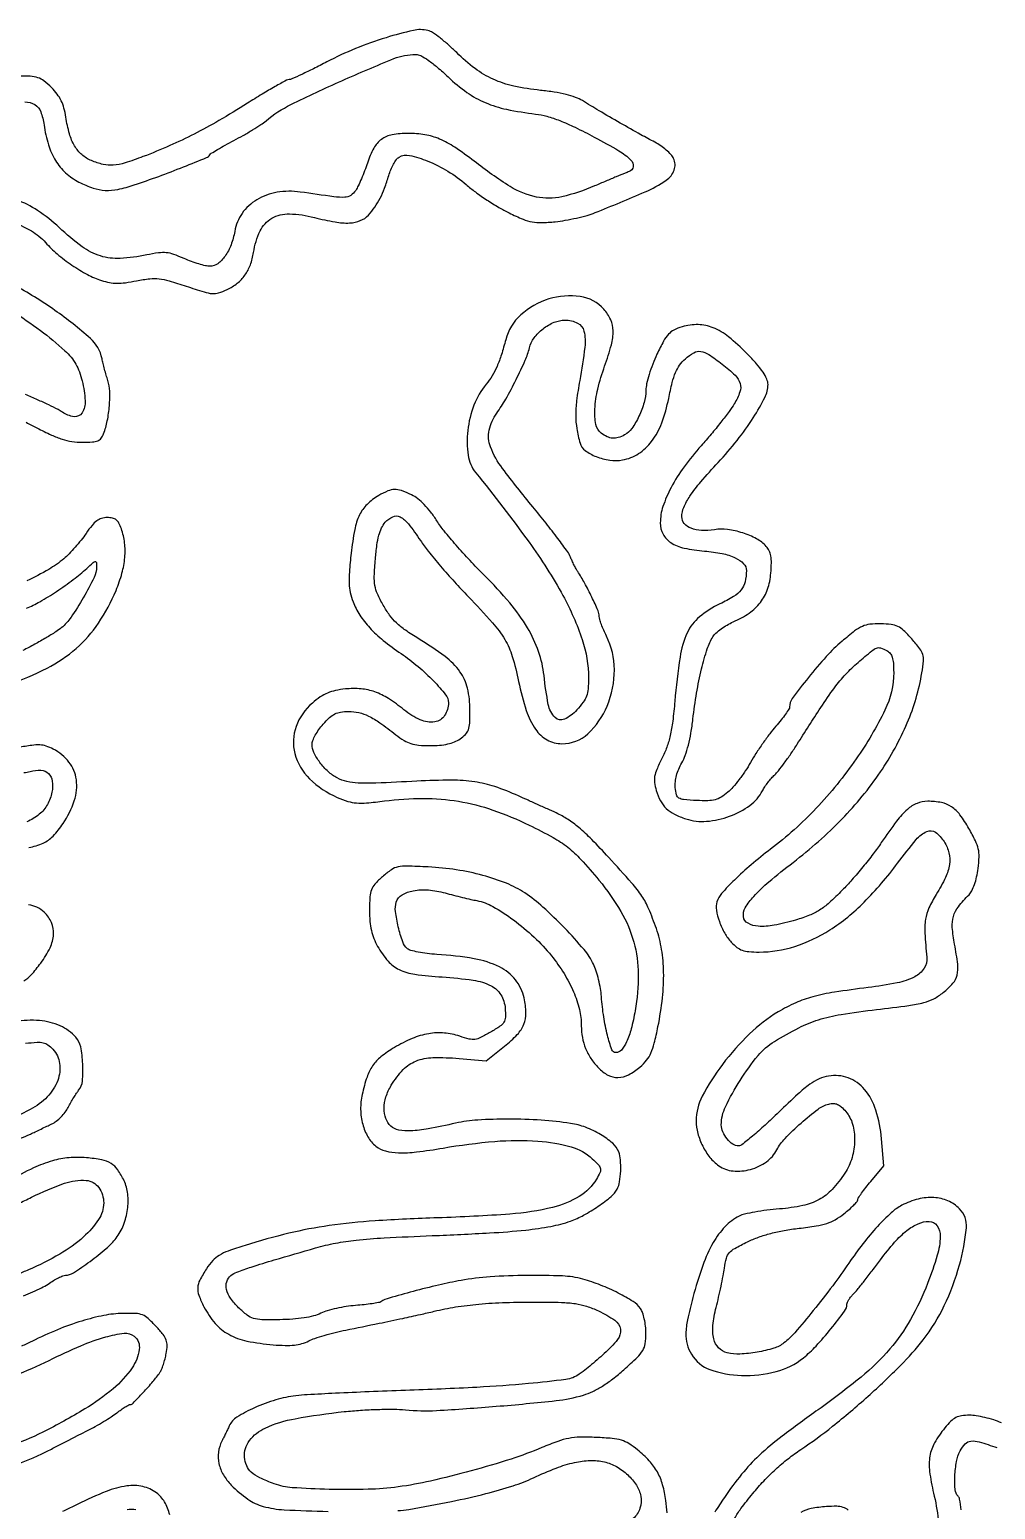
# Model space of a CAD drawing. Extents: x 0 to 2791, y 427 to 2463.
# Drawn here: x 1846.3 to 2115.3, y 1779.8 to 2191.9 of the extents above; entities that cross this region are included whole.
import ezdxf

# ---------------------------------------------------------------- set-up
doc = ezdxf.new("R2010")
doc.units = 0

msp = doc.modelspace()

# ---------------------------------------------------------------- linework, layer by layer
for points in [[(1840.936886, 2138.637583, -0.040077), (1846.840794, 2135.825531, -0.08159), (1850.800527, 2132.574406, 0.038357), (1854.016926, 2129.4331, 0.025304), (1858.145352, 2126.318595, 0.025488), (1862.489005, 2123.686738, 0.044692), (1866.349765, 2122.034081, 0.033669), (1868.551295, 2121.477031, 0.043019), (1870.633524, 2121.279609, 0.035673), (1873.003556, 2121.428571, 0.015044), (1876.152911, 2121.950301, -0.019441), (1879.822842, 2122.525167, -0.056109), (1882.393177, 2122.536481, -0.045462), (1885.18558, 2121.974618, -0.00954), (1889.939163, 2120.459773, 0.006216), (1894.915117, 2118.837546, 0.054389), (1897.189099, 2118.390668, 0.095362), (1898.985804, 2118.579611, 0.037052), (1901.327457, 2119.485147, 0.057814), (1904.160475, 2121.25565, 0.069233), (1906.322417, 2123.537206, 0.067076), (1907.827646, 2126.384615, 0.049924), (1908.717048, 2129.830774, -0.072023), (1910.547968, 2135.821605, -0.153153), (1913.797775, 2139.349808, -0.139321), (1918.717776, 2140.583285, -0.055641), (1925.660048, 2139.588091, 0.019217), (1931.411508, 2138.331396, 0.055223), (1935.482843, 2138.060846, 0.083657), (1938.454684, 2138.697084, 0.114041), (1940.700723, 2140.25, 0.032463), (1942.494338, 2142.496081, 0.033569), (1943.960163, 2144.931273, 0.030021), (1945.211798, 2147.774392, 0.018216), (1946.362037, 2151.265808, -0.028523), (1946.934133, 2152.889027, -0.028859), (1947.685347, 2154.430033, -0.030137), (1948.494309, 2155.687849, -0.094341), (1949.226255, 2156.370921, -0.198056), (1952.164897, 2156.880493, -0.041953), (1957.230605, 2155.295646, -0.040526), (1962.852951, 2152.453292, -0.040757), (1967.931782, 2148.745966, 0.019988), (1970.527549, 2146.680798, 0.012185), (1973.744365, 2144.443466, 0.012205), (1977.046273, 2142.378255, 0.021092), (1979.900098, 2140.847461, 0.013804), (1983.764386, 2139.109905, 0.051942), (1986.305808, 2138.348298, 0.05532), (1988.868762, 2138.150969, 0.017104), (1992.735764, 2138.413909, 0.017721), (1995.540611, 2138.802123, 0.012621), (1998.651032, 2139.426849, 0.012765), (2001.591239, 2140.174415, 0.026383), (2003.835666, 2140.936327, 0.005866), (2017.75687, 2146.687166, 0.050017), (2023.666517, 2149.941996, 0.154615), (2025.870842, 2152.778633, 0.204758), (2025.708788, 2156.009354, 0.071001), (2024.96339, 2157.108743, 0.029388), (2023.676276, 2158.367999, 0.028345), (2022.115754, 2159.576686, 0.032545), (2020.496599, 2160.541281, -0.009253), (2016.588389, 2162.629483, -0.00294), (2010.841797, 2165.882507, -0.003043), (2004.93809, 2169.318394, -0.006057), (2000.313505, 2172.123743, 0.055133), (1998.419371, 2173.032254, 0.024266), (1995.751077, 2173.824313, 0.020819), (1992.458995, 2174.486179, 0.013491), (1988.606905, 2174.98897, -0.028144), (1981.214549, 2176.174983, -0.052038), (1975.445253, 2178.082629, -0.055013), (1970.407554, 2181.056245, -0.035577), (1965.286236, 2185.496373, 0.015248), (1962.989387, 2187.657249, 0.017305), (1960.65744, 2189.581127, 0.01671), (1958.579311, 2191.070327, 0.085826), (1957.287987, 2191.642568, 0.117602), (1953.217413, 2191.690502, 0.019651), (1945.614845, 2189.654619, 0.021646), (1937.108835, 2186.605172, 0.023301), (1929.110042, 2182.896897, -0.004466), (1925.431659, 2181.020203, -0.006499), (1922.15231, 2179.436738, -0.003496), (1919.362251, 2178.157661, -0.104773), (1918.610042, 2177.994126, 0.125554), (1917.856654, 2177.797662, 0.003144), (1914.7417, 2176.050448, 0.006565), (1911.104052, 2173.916158, 0.004404), (1907, 2171.385598, -0.008408), (1899.045908, 2166.568584, -0.01381), (1892.140314, 2162.795203, -0.014777), (1885.386089, 2159.591287, -0.011752), (1877.921539, 2156.524083, -0.015291), (1872.916346, 2154.777248, -0.057238), (1869.651491, 2154.146448, -0.076121), (1866.83018, 2154.359699, -0.042122), (1863.534299, 2155.421222, -0.08156), (1860.884335, 2157.077229, -0.079993), (1858.882424, 2159.503539, -0.064068), (1857.436064, 2162.903223, -0.031385), (1856.446103, 2167.513175, 0.028838), (1855.91422, 2170.0529, 0.04695), (1855.143138, 2172.114366, 0.048872), (1854.026655, 2173.937718, 0.034562), (1852.449316, 2175.75, 0.029616), (1850.34696, 2177.617432, 0.089666), (1848.662838, 2178.511878, 0.066724), (1846.506587, 2178.895604, 0.011518), (1842.35, 2178.978038, 0.037694)], [(1845.052762, 2171.794871, -0.136457), (1847.79632, 2171.008198, -0.166596), (1849.433023, 2169.025749, -0.056003), (1850.367068, 2165.338601, 0.04029), (1851.576736, 2159.845414, 0.062955), (1853.561938, 2155.435971, 0.070447), (1856.3828, 2152.014234, 0.068022), (1860.074153, 2149.462424, 0.034466), (1864.064062, 2147.774961, 0.069882), (1867.403238, 2147.126967, 0.065885), (1870.917646, 2147.406742, 0.027719), (1875.5, 2148.657414, 0.007442), (1882.29812, 2151.037319, 0.006882), (1889.202852, 2153.678906, 0.002394), (1895.623504, 2156.272841, 0.158427), (1896.520215, 2157.032709, -0.115287), (1896.941809, 2157.456215, -0.005321), (1898.689037, 2158.521355, -0.008598), (1900.814073, 2159.737008, -0.006042), (1903.244669, 2161.034531, 0.009385), (1905.836193, 2162.440306, 0.008604), (1908.450128, 2163.982434, 0.008637), (1910.735029, 2165.438901, 0.027753), (1912.181299, 2166.516279, -0.059334), (1919.122392, 2171.036279, -0.010348), (1933.294805, 2177.67361, -0.008368), (1947.81703, 2183.823094, -0.096252), (1953.87407, 2185, -0.122304), (1955.28831, 2184.648813, -0.030075), (1957.349608, 2183.393714, -0.024909), (1959.88679, 2181.437294, -0.012395), (1962.908557, 2178.725073, 0.034465), (1968.158193, 2174.415678, 0.054463), (1973.237361, 2171.57707, 0.048846), (1979.200402, 2169.711581, 0.022151), (1987.282517, 2168.396615, -0.04002), (1990.411819, 2167.772072, -0.024246), (1993.992447, 2166.563712, -0.01909), (1998.275918, 2164.691129, -0.009238), (2003.613101, 2161.988208, -0.011789), (2010.437984, 2158.163193, -0.061776), (2013.836996, 2155.537141, -0.236226), (2014.447663, 2153.728674, -0.28142), (2013.323907, 2152.358605, 0.013102), (2012.209865, 2151.937492, 0.001523), (2009.744982, 2150.922412, 0.00183), (2006.821178, 2149.695341, 0.001494), (2003.701564, 2148.361629, -0.045173), (1994.576223, 2145.370846, -0.107586), (1987.478014, 2145.285087, -0.089798), (1980.20687, 2148.200938, -0.025282), (1970.157194, 2155.240593, 0.018162), (1964.729459, 2159.158978, 0.04752), (1960.50004, 2161.436663, 0.058372), (1956.45974, 2162.609043, 0.041475), (1951.754625, 2163, 0.044867), (1947.311128, 2162.60046, 0.113013), (1944.341696, 2161.329504, 0.112206), (1942.208415, 2158.886535, 0.04387), (1940.426687, 2154.749462, -0.011345), (1939.65044, 2152.566647, -0.010298), (1938.751914, 2150.348986, -0.010371), (1937.866031, 2148.398294, -0.032316), (1937.159875, 2147.140703, -0.101232), (1935.777133, 2145.737423, -0.141041), (1934.107798, 2145.201291, -0.041275), (1931.110395, 2145.357229, -0.002239), (1921.727893, 2146.669479, 0.076917), (1915.277816, 2146.604377, 0.094379), (1909.631877, 2144.531765, 0.103822), (1905.528894, 2140.732922, 0.113354), (1903.460722, 2135.718982, -0.048498), (1902.446376, 2131.942447, -0.064632), (1900.781241, 2128.808607, -0.079293), (1898.72741, 2126.71473, -0.160558), (1896.559024, 2126, -0.057332), (1895.355201, 2126.138489, -0.015624), (1893.502662, 2126.63194, -0.015589), (1891.421927, 2127.327809, -0.01564), (1889.390898, 2128.151286, 0.019313), (1886.466869, 2129.311898, 0.061003), (1884.412044, 2129.765734, 0.058307), (1882.258897, 2129.720588, 0.01656), (1878.953584, 2129.151286, -0.036981), (1871.5419, 2128.184157, -0.089778), (1866.087294, 2128.859862, -0.083403), (1860.975813, 2131.448263, -0.028847), (1854.588775, 2136.750335, 0.039972), (1848.559644, 2141.533046, 0.063637), (1842.679848, 2144.472735, 0.05843)], [(1845.393297, 2082.532218, -0.006586), (1848.37969, 2081, 0.012606), (1852.397481, 2078.999338, 0.032417), (1855.418644, 2077.820635, 0.041161), (1858.10527, 2077.206023, 0.03567), (1860.989465, 2077, 0.014436), (1863.828834, 2077.081995, 0.079453), (1865.31992, 2077.409661, 0.134827), (1866.243657, 2078.101629, 0.074265), (1866.939691, 2079.341374, 0.041425), (1867.98431, 2082.96707, 0.029326), (1868.571801, 2087.163918, 0.029754), (1868.655826, 2091.173338, 0.067488), (1868.133917, 2094.154575, -0.007191), (1867.685697, 2095.636574, -0.004956), (1867.218874, 2097.327262, -0.004998), (1866.802135, 2098.962801, -0.010168), (1866.513779, 2100.257381, 0.163181), (1863.261953, 2105.906119, 0.027821), (1853.394336, 2113.712822, 0.031137), (1841.835931, 2120.822194, 0.055413)], [(2042.709372, 1777.253192, -0.038622), (2044.474298, 1780.018529, -0.009959), (2047.74373, 1784.186377, -0.018066), (2050.813251, 1787.677485, -0.017925), (2054.134521, 1790.947327, -0.01827), (2057.612509, 1793.907932, -0.020851), (2061.151524, 1796.471964, 0.022547), (2069.996903, 1802.926335, 0.013777), (2079.857328, 1811.282578, 0.013771), (2088.94136, 1819.883825, 0.030893), (2095.225437, 1827, 0.054528), (2101.107141, 1836.536144, 0.043366), (2105.336915, 1847.875164, 0.043413), (2107.252565, 1858.191879, 0.224202), (2105.344822, 1863.512321, 0.094835), (2102.11923, 1865.701561, 0.086965), (2098.212523, 1866.631533, 0.077794), (2093.847657, 1866.215296, 0.05712), (2089.297921, 1864.479538, 0.065823), (2086.309412, 1862.390657, 0.021661), (2082.506917, 1858.592666, 0.020271), (2078.440634, 1853.785929, 0.017097), (2074.528261, 1848.390754, -0.013182), (2070.020013, 1842.070336, -0.009123), (2064.606117, 1835.154683, -0.007774), (2059.433268, 1828.988104, -0.047723), (2056.434632, 1826.127241, -0.094265), (2053.625679, 1824.670074, -0.029497), (2048.989183, 1823.576695, -0.030069), (2044.169291, 1823.032195, -0.074708), (2040.644718, 1823.374322, -0.141917), (2038.256091, 1824.76699, -0.131425), (2036.894729, 1827.261102, -0.08707), (2036.653388, 1830.992884, -0.034919), (2037.56709, 1836.044706, 0.006096), (2038.242265, 1838.84552, 0.004655), (2038.915045, 1841.925632, 0.004708), (2039.491297, 1844.823035, 0.011048), (2039.853374, 1847, -0.029714), (2040.415104, 1849.741131, -0.115484), (2041.227308, 1851.258418, -0.087012), (2042.747019, 1852.476763, -0.012728), (2046.272311, 1854.297458, -0.026466), (2049.356025, 1855.595273, -0.022197), (2052.744784, 1856.647449, -0.02042), (2056.493636, 1857.469366, -0.015464), (2060.662037, 1858.074093, 0.010852), (2065.428664, 1858.72078, 0.039102), (2068.409145, 1859.433476, 0.053471), (2070.732954, 1860.470438, 0.035839), (2073.139726, 1862.110665, 0.012173), (2074.618564, 1863.341678, 0.017312), (2075.866044, 1864.511223, 0.013387), (2076.822896, 1865.525571, 0.184416), (2077, 1865.989416, -0.145693), (2077.150337, 1866.4944, -0.008429), (2078.065135, 1867.844382, -0.012241), (2079.236894, 1869.428415, -0.008656), (2080.625991, 1871.150801), (2084.251982, 1875.49083), (2083.621152, 1882.953531, 0.054527), (2082.054282, 1890.959176, 0.099811), (2078.871171, 1896.769404, 0.129413), (2074.340891, 1899.957664, 0.131557), (2068.857673, 1900.475954, 0.064572), (2066.224281, 1899.671919, 0.050929), (2063.645947, 1898.171364, 0.029193), (2060.360113, 1895.474833, 0.006195), (2054.980436, 1890.382498, -0.007231), (2051.166591, 1886.787326, -0.010694), (2047.710799, 1883.756109, -0.006178), (2044.746272, 1881.327779, -0.170098), (2043.810647, 1881, -0.150174), (2042.209729, 1881.491926, -0.071938), (2040.605661, 1882.956193, -0.068841), (2039.40795, 1884.910425, -0.10346), (2039, 1886.860859, -0.112364), (2040.154508, 1891.933379, -0.029692), (2044.21733, 1899.249118, -0.030703), (2049.232058, 1906.160312, -0.083433), (2053.784189, 1910.114593, -0.018982), (2060.574165, 1913.919678, -0.042599), (2066.039727, 1916.151544, -0.036119), (2072.334022, 1917.627515, -0.010415), (2082.239813, 1918.996143, 0.003931), (2091.190527, 1920.114726, 0.029331), (2095.394765, 1920.926923, 0.058673), (2098.16749, 1921.991823, 0.049081), (2100.802537, 1923.725714, 0.042541), (2103.49781, 1926.313735, 0.123007), (2104.674572, 1928.597002, 0.088783), (2104.836899, 1931.600421, 0.015848), (2103.967055, 1937.174603, -0.026568), (2103.334523, 1941.889119, -0.091088), (2103.646171, 1944.951173, -0.095234), (2105.016147, 1947.628248, -0.030636), (2107.984634, 1950.984634, 0.081588), (2108.776483, 1952.087769, 0.031348), (2109.508429, 1953.833105, 0.028601), (2110.112417, 1955.955627, 0.023942), (2110.513658, 1958.263014, 0.021936), (2110.776112, 1961.51902, 0.065546), (2110.566036, 1963.739259, 0.057826), (2109.772103, 1965.978213, 0.01438), (2107.956567, 1969.422965, 0.032428), (2105.459526, 1973.245599, 0.086097), (2103.093062, 1975.474861, 0.097182), (2100.295233, 1976.625012, 0.049108), (2096.486422, 1977, 0.09729), (2093.513842, 1976.416071, 0.085017), (2090.821592, 1974.737288, 0.050068), (2087.814252, 1971.467101, 0.012246), (2083.563216, 1965.5, -0.014734), (2081.306489, 1962.36539, -0.008428), (2078.40963, 1958.711186, -0.008412), (2075.369621, 1955.130986, -0.013822), (2072.665194, 1952.218929, -0.013576), (2069.056004, 1948.736281, -0.042671), (2066.388216, 1946.686598, -0.04847), (2063.600485, 1945.260126, -0.02163), (2059.699584, 1943.91157, -0.025082), (2053.726568, 1942.453447, -0.063784), (2049.280951, 1942.177975, -0.111008), (2046.43472, 1943.016861, -0.234806), (2045.165369, 1944.865076, -0.171729), (2045.667752, 1947.3487, -0.05039), (2048.02801, 1950.515995, -0.032924), (2052.243095, 1954.553295, -0.010573), (2059, 1959.982657, 0.035322), (2072.622128, 1972.084253, 0.044315), (2083.308181, 1985.157695, 0.048277), (2090.787889, 1998.842672, 0.059789), (2094.857719, 2012.770936, 0.016804), (2095.30023, 2016.123252, 0.097112), (2095.129793, 2017.89354, 0.094061), (2094.302266, 2019.494122, 0.015273), (2092.049869, 2022.194023, 0.018921), (2089.776444, 2024.568501, 0.078961), (2088.160559, 2025.701978, 0.08548), (2086.337505, 2026.233249, 0.024398), (2083.386137, 2026.423087, 0.030575), (2080.369696, 2026.285187, 0.079657), (2078.279725, 2025.716227, 0.059158), (2076.132323, 2024.42039, 0.011439), (2072.610938, 2021.549398, 0.031523), (2068.240882, 2017.312711, 0.015929), (2063.262145, 2011.473354, 0.010064), (2058.771184, 2005.614914, 0.159815), (2058, 2003.263799, -0.144714), (2057.826616, 2002.677288, -0.010745), (2056.87835, 2001.280312, -0.014204), (2055.644254, 1999.64424, -0.010282), (2054.181617, 1997.89079, 0.017271), (2052.486821, 1995.800314, 0.009303), (2050.537521, 1993.116105, 0.009254), (2048.650346, 1990.303571, 0.014354), (2047.138169, 1987.802335, -0.018523), (2045.677043, 1985.430423, -0.015335), (2043.953389, 1983.015103, -0.01561), (2042.234545, 1980.896941, -0.039614), (2040.825178, 1979.506351, -0.035416), (2038.941093, 1978.136376, -0.074985), (2037.288269, 1977.421523, -0.060824), (2035.284762, 1977.145268, -0.01704), (2032.118626, 1977.204016, -0.009104), (2028.483388, 1977.461963, -0.114504), (2027.184352, 1977.888218, -0.197873), (2026.53093, 1978.775017, -0.037154), (2026.182667, 1980.803292, -0.050856), (2026.19212, 1982.418355, -0.037101), (2026.516569, 1984.184822, -0.035237), (2027.125727, 1985.985198, -0.034098), (2027.987226, 1987.702922, 0.048123), (2028.956708, 1989.779047, 0.023103), (2029.810922, 1992.595205, 0.02012), (2030.529374, 1995.998121, 0.013869), (2031.079584, 1999.899631, -0.014338), (2032.106586, 2007.13296, -0.017243), (2033.499535, 2013.859462, -0.018046), (2035.075858, 2019.451233, -0.064208), (2036.654885, 2022.813158, -0.06666), (2037.511007, 2023.828633, -0.026559), (2038.925397, 2024.982039, -0.025711), (2040.603928, 2026.080782, -0.029412), (2042.314435, 2026.948318, 0.048414), (2046.750532, 2029.414107, 0.077375), (2049.891136, 2032.390244, 0.082141), (2051.856862, 2036.041037, 0.061897), (2052.792338, 2040.509412, 0.015506), (2052.940898, 2043.378795, 0.047823), (2052.795774, 2045.313897, 0.069229), (2052.335745, 2046.756646, 0.072291), (2051.503982, 2047.9956, 0.085864), (2048.831879, 2050.086284, 0.045465), (2044.948691, 2051.736077, 0.045024), (2040.745886, 2052.679853, 0.072495), (2037.082563, 2052.629193, -0.048255), (2033.47055, 2052.404494, -0.085917), (2030.562556, 2053.011312, -0.122383), (2028.694675, 2054.34675, -0.178923), (2028.003738, 2056.225249, -0.102717), (2028.553067, 2058.849354, -0.04454), (2030.27129, 2061.993809, -0.030207), (2033.289755, 2065.968396, -0.010425), (2038.105739, 2071.341641, 0.021193), (2043.394237, 2077.504003, 0.02425), (2047.894416, 2083.829478, 0.024035), (2051.144956, 2089.482919, 0.118994), (2052, 2093.024845, 0.104752), (2051.666826, 2094.597692, 0.044809), (2050.618048, 2096.485738, 0.031757), (2048.815574, 2098.807747, 0.01235), (2046.047631, 2101.78916, 0.030404), (2041.037875, 2106.336236, 0.072223), (2036.71116, 2108.883181, 0.092198), (2032.536064, 2109.746753, 0.077953), (2028.062202, 2109.136782, 0.04476), (2025.79633, 2108.230302, 0.090353), (2024.270888, 2107.070093, 0.062098), (2022.921689, 2105.165392, 0.012722), (2021.062202, 2101.475827, 0.018638), (2019.890045, 2098.734927, 0.017553), (2018.899522, 2095.859461, 0.01783), (2018.202965, 2093.251377, 0.056392), (2018, 2091.457494, -0.070812), (2017.517573, 2088.068179, -0.040783), (2016.045808, 2084.208476, -0.040738), (2014.074083, 2080.821944, -0.118226), (2012.062475, 2079.033436, -0.047968), (2010.250744, 2078.276965, -0.094958), (2008.708296, 2078.106101, -0.094768), (2007.209932, 2078.517554, -0.047632), (2005.533345, 2079.550468, -0.187831), (2004.058736, 2081.944278, -0.058288), (2003.782073, 2086.239113, -0.045966), (2004.589032, 2091.804939, -0.027593), (2006.506481, 2098.206579, 0.019696), (2008.381225, 2104.124149, 0.071022), (2008.875651, 2108.039484, 0.104071), (2008.179254, 2111.102064, 0.074706), (2006.25, 2114.045967, 0.175867), (1999.702809, 2117.566538, 0.112179), (1990.990865, 2116.883612, 0.107117), (1983.114837, 2112.425477, 0.149328), (1978.937275, 2105.547629, -0.014214), (1977.751242, 2101.388626, -0.026888), (1976.523582, 2098.126945, -0.032255), (1975.138424, 2095.454826, -0.037302), (1973.479061, 2093.117144, 0.081769), (1970.107692, 2087.345818, 0.062449), (1968.36086, 2080.23168, 0.065943), (1968.467838, 2073.397275, 0.133599), (1970.610365, 2068.507559, -0.0124), (1985.436446, 2049.157818, -0.031747), (1994.889776, 2034.26309, -0.044465), (2000.247203, 2022.043241, -0.081256), (2002, 2011.328764, -0.021004), (2001.871761, 2008.277351, -0.066623), (2001.432664, 2006.286219, -0.071402), (2000.503836, 2004.555963, -0.026655), (1998.747627, 2002.421676, -0.094494), (1995.288492, 1999.843253, -0.326149), (1992.695266, 2000.310917, -0.143089), (1990.814362, 2003.945203, -0.022487), (1989.610425, 2012, 0.058847), (1988.101902, 2018.715607, 0.049824), (1985.013672, 2025.308156, 0.040998), (1980.076187, 2032.23015, 0.02172), (1972.925692, 2039.983312, -0.009442), (1968.999585, 2044.036021, -0.00871), (1965.120085, 2048.342991, -0.008736), (1961.798049, 2052.300374, -0.028427), (1959.798184, 2055.077933, 0.022353), (1958.063378, 2057.550103, 0.029189), (1956.252709, 2059.635715, 0.032773), (1954.445051, 2061.259822, 0.055902), (1952.721362, 2062.327933, 0.025105), (1949.874763, 2063.507587, 0.091052), (1947.948547, 2063.820537, 0.097088), (1946.103596, 2063.419365, 0.030786), (1943.580465, 2062.140138, 0.060008), (1940.325496, 2059.662318, 0.088888), (1938.238361, 2056.756984, 0.064653), (1936.890681, 2052.642315, 0.019054), (1935.901364, 2046.064806, 0.007649), (1935.40195, 2040.872492, 0.029838), (1935.334466, 2037.649028, 0.044453), (1935.655748, 2035.14428, 0.037643), (1936.423564, 2032.586875, 0.052542), (1938.32082, 2028.869446, 0.042604), (1941.073969, 2025.337033, 0.035978), (1944.84296, 2021.814122, 0.0208), (1949.829441, 2018.115825, -0.026309), (1954.520789, 2014.55567, -0.025698), (1958.851129, 2010.496006, -0.022643), (1962.213539, 2006.669937, -0.170553), (1963, 2004.431378, -0.146804), (1961.933327, 2000.876685, -0.210966), (1959.207767, 1999.122331, -0.144945), (1955.158389, 1999.659193, -0.066793), (1950.591195, 2002.478785, 0.029348), (1946.293591, 2005.597744, 0.057051), (1942.490366, 2007.459075, 0.063624), (1938.653183, 2008.293335, 0.04643), (1934.285325, 2008.26806, 0.027389), (1931.520487, 2007.840736, 0.048848), (1929.327617, 2007.148617, 0.048836), (1927.310304, 2006.04409, 0.02736), (1925.087616, 2004.343001, 0.129514), (1920.559145, 1997.797849, 0.152709), (1920.224664, 1990.300891, 0.13488), (1924.319294, 1983.258213, 0.092705), (1932.031204, 1978.081922, 0.02563), (1935.003161, 1976.980177, 0.057037), (1937.369659, 1976.525527, 0.041728), (1940.19907, 1976.546897, 0.00865), (1945.149463, 1977.084924, -0.030774), (1956.021677, 1977.782007, -0.042001), (1965.802699, 1976.983531, -0.04182), (1975.345083, 1974.557118, -0.030136), (1985.5, 1970.349069, -0.012436), (1992.137755, 1966.910497, -0.041479), (1996.224072, 1964.199554, -0.040558), (1999.853871, 1960.819843, -0.011505), (2004.927245, 1955, -0.041671), (2011.040035, 1946.266498, -0.06428), (2014.615995, 1937.784848, -0.065861), (2015.869938, 1928.82709, -0.046295), (2015.005006, 1918.67299, -0.018572), (2013.897207, 1913.591267, -0.044848), (2012.610646, 1909.970516, -0.066982), (2011.185772, 1907.721939, -0.221577), (2009.636662, 1907, -0.318442), (2008.504733, 1907.802261, -0.021211), (2007.280496, 1911.827887, -0.025685), (2006.238259, 1916.931411, -0.019687), (2005.609109, 1922.590432, 0.025186), (2005.335807, 1924.824778, 0.017097), (2004.810773, 1927.333985, 0.017257), (2004.135391, 1929.727968, 0.032769), (2003.402284, 1931.590432, 0.065681), (2000.755393, 1935.704683, 0.016004), (1995.333297, 1941.704493, 0.017144), (1989.312206, 1947.538803, 0.038019), (1984.263816, 1951.451698, 0.049857), (1979.122105, 1954.152934, 0.030103), (1972.591785, 1956.345383, 0.027858), (1965.188446, 1957.90803, 0.02505), (1957.38933, 1958.70811, 0.005921), (1951.433843, 1958.948225, 0.059728), (1948.964739, 1958.723259, 0.099408), (1947.113234, 1957.922187, 0.028515), (1944.63933, 1955.988189, 0.02461), (1942.503323, 1953.918035, 0.095762), (1941.528468, 1952.366223, 0.079498), (1941.110687, 1950.418492, 0.013828), (1941.01645, 1946.646408, 0.019646), (1941.1469, 1943.539536, 0.034751), (1941.531941, 1941.00429, 0.039254), (1942.21966, 1938.77053, 0.035593), (1943.26645, 1936.594017, 0.048604), (1946.184932, 1932.476259, 0.103832), (1949.273696, 1930.127362, 0.076849), (1953.644602, 1928.823763, 0.018178), (1961.240451, 1928.060894, -0.019187), (1969.890177, 1927.17455, -0.080447), (1974.866315, 1925.629624, -0.142626), (1977.59604, 1923.112394, -0.117719), (1978.801383, 1919.325768, -0.028125), (1978.845121, 1916.838255, -0.128716), (1978.429029, 1915.46734, -0.106564), (1977.354328, 1914.343448, -0.016339), (1974.722376, 1912.683189, -0.015173), (1971.965979, 1911.178264, -0.085162), (1970.366928, 1910.684512, -0.094651), (1968.771745, 1910.779, -0.020975), (1966.137808, 1911.564565, 0.062799), (1961.856085, 1912.46089, 0.063264), (1957.496937, 1912.26269, 0.056274), (1952.906404, 1910.921638, 0.035664), (1947.926331, 1908.404754, 0.032355), (1944.197316, 1905.831994, 0.075268), (1941.88413, 1903.358503, 0.070158), (1940.313849, 1900.201654, 0.025264), (1938.967983, 1895.357136, 0.059053), (1938.537934, 1891.175953, 0.061339), (1939.108784, 1887.065694, 0.066103), (1940.583808, 1883.503084, 0.095217), (1942.813502, 1880.932059, 0.102584), (1945.482688, 1879.602747, 0.057644), (1949.08238, 1879.086476, 0.037563), (1954.114782, 1879.327216, 0.012138), (1961.5, 1880.421999, -0.021861), (1975.947682, 1882.277493, -0.038904), (1987.932994, 1882.352343, -0.04888), (1997.184711, 1880.771779, -0.124917), (2003.057924, 1877.444505, -0.014776), (2004.837417, 1875.635825, -0.137415), (2005.333252, 1874.670717, -0.16202), (2005.211659, 1873.660371, -0.022732), (2004.215528, 1871.776865, -0.124751), (1999.450047, 1866.96112, -0.075884), (1992.004938, 1863.892518, -0.041971), (1980.137068, 1862.031094, -0.009802), (1960, 1860.981368, 0.007906), (1942.543912, 1860.137769, 0.01946), (1929.779515, 1858.818176, 0.023238), (1918.576027, 1856.68214, 0.016945), (1906.352999, 1853.315744, 0.010628), (1901.68413, 1851.748335, 0.050045), (1899.134842, 1850.532093, 0.072621), (1897.351016, 1849.059403, 0.039015), (1895.602999, 1846.796264, 0.024616), (1893.748709, 1843.634854, 0.10417), (1893.158648, 1841.532678, 0.107971), (1893.477336, 1839.410418, 0.027432), (1894.902682, 1836.210162, 0.059881), (1898.011667, 1831.601556, 0.089153), (1901.785559, 1828.550602, 0.074632), (1906.88828, 1826.670353, 0.030935), (1914.184117, 1825.625805, 0.014363), (1917.551179, 1825.451811, 0.03245), (1920.100975, 1825.558891, 0.041441), (1922.183944, 1825.9588, 0.047592), (1924.073365, 1826.686486, -0.033642), (1925.778215, 1827.398221, -0.010455), (1928.425772, 1828.238473, -0.0104), (1931.431788, 1829.056211, -0.01128), (1934.389248, 1829.724541, 0.000675), (1943.67991, 1831.617919, 0.001835), (1950.255147, 1832.992337, 0.002547), (1955.17158, 1834.065069, 0.005264), (1959, 1834.963275, -0.02138), (1964.923915, 1836.15315, -0.016429), (1971.473294, 1836.960241, -0.014308), (1978.94121, 1837.417428, -0.009049), (1987.667597, 1837.543374, -0.006368), (1994.441392, 1837.432261, -0.028774), (1998.379708, 1837.090072, -0.043118), (2001.441078, 1836.372032, -0.02916), (2004.778974, 1835.058648, -0.043649), (2009.343602, 1832.442602, -0.209593), (2010.874191, 1829.945785, -0.205545), (2010.088981, 1827.094336, -0.041935), (2006.409581, 1823.207407, -0.004501), (2004.376886, 1821.424612, -0.004616), (2002.329208, 1819.6937, -0.004477), (2000.525378, 1818.224309, -0.019335), (1999.413256, 1817.403254, -0.116996), (1995.674883, 1815.977492, -0.009754), (1985.296423, 1814.811096, -0.01031), (1970.9435, 1813.778926, -0.003979), (1951, 1812.916602, 0.001432), (1940.869231, 1812.530263, 0.001821), (1931.521875, 1812.11289, 0.001422), (1923.686608, 1811.7121, 0.01508), (1920.5, 1811.443439, 0.04396), (1914.89105, 1810.294001, 0.033669), (1909.024497, 1808.103841, 0.032511), (1904.088923, 1805.473682, 0.146813), (1901.948385, 1803.055818, -0.002183), (1901.431328, 1801.950234, -0.00165), (1900.854312, 1800.740695, -0.001668), (1900.30482, 1799.608255, -0.003872), (1899.883329, 1798.763569, 0.086132), (1898.94902, 1795.729733, 0.085007), (1899.08514, 1792.543902, 0.079636), (1900.303341, 1789.414651, 0.063891), (1902.515849, 1786.550818, 0.041536), (1907.149753, 1782.628898, 0.088736), (1911.373369, 1780.628419, 0.053111), (1917.285666, 1779.679096, 0.007686), (1929.5, 1779.21821, 0.00572)], [(1841.366697, 2113.586177, -0.019693), (1849.345206, 2108.113342, -0.025953), (1856.134233, 2102.481442, -0.033171), (1857.881955, 2100.64289, -0.042887), (1859.211321, 2098.732883, -0.041959), (1860.2161, 2096.589976, -0.029792), (1860.988209, 2094.04915, -0.043001), (1861.820851, 2088.521121, -0.15864), (1860.954447, 2085.143641, -0.292169), (1858.729989, 2084.105866, -0.118734), (1855.472506, 2085.363188, 0.034048), (1854.249041, 2086.091017, 0.004949), (1851.65053, 2087.374204, 0.005583), (1848.541798, 2088.828725, 0.004757), (1845.231425, 2090.294934, -0.018924)], [(2023.900882, 1778.853038, 0.01657), (2023.570916, 1782.221335, 0.036524), (2022.657192, 1786.642459, 0.058144), (2021.180094, 1790.205713, 0.058384), (2018.927348, 1793.323045, 0.037175), (2015.661366, 1796.390588, 0.030805), (2013.254496, 1798.102235, 0.066691), (2011.18831, 1799.033366, 0.050252), (2008.603382, 1799.529939, 0.011524), (2004.161366, 1799.824982, 0.014984), (1999.660873, 1799.88489, 0.042019), (1996.527162, 1799.568436, 0.040506), (1993.427333, 1798.725205, 0.013142), (1989, 1796.993483, -0.022124), (1980.423051, 1793.815037, -0.010957), (1969.292527, 1790.50884, -0.010958), (1958.022058, 1787.692032, -0.022009), (1949, 1786.059749, -0.026926), (1940.613681, 1785.377828, -0.012855), (1929.793288, 1785.360641, -0.010597), (1919.47231, 1785.82863, -0.072219), (1914.5, 1786.892039, -0.020621), (1910.439174, 1788.590368, -0.073518), (1908.095005, 1790.14005, -0.10876), (1906.798759, 1791.9434, -0.079959), (1906.195083, 1794.337671, -0.189083), (1907.551939, 1798.945967, -0.12132), (1911.979676, 1802.448365, -0.062816), (1920.31458, 1805.047761, -0.017112), (1933.993767, 1807.01203, -0.010891), (1938.48819, 1807.402308, -0.008859), (1943.316197, 1807.629975, -0.008972), (1947.772406, 1807.681042, -0.022972), (1950.993767, 1807.512024, 0.038804), (1959.684035, 1807.331349, 0.006494), (1976.329897, 1808.494609, 0.006009), (1992.965729, 1810.076011, 0.046995), (2000.579307, 1811.625009, 0.038267), (2003.194756, 1812.642843, 0.02786), (2005.929686, 1814.148788, 0.024742), (2008.801037, 1816.149261, 0.01743), (2011.829307, 1818.663081, 0.008816), (2015.606824, 1822.14936, 0.065977), (2017.12908, 1824.046981, 0.102014), (2017.798401, 1825.933183, 0.03443), (2018, 1828.857374, 0.028502), (2017.887025, 1830.837677, 0.026749), (2017.549325, 1832.835386, 0.027973), (2017.051213, 1834.588215, 0.069663), (2016.446772, 1835.772531, 0.100303), (2014.430702, 1837.688117, 0.022602), (2010.292143, 1840.028727, 0.023442), (2005.36627, 1842.244105, 0.026243), (2000.434496, 1843.896477, 0.057444), (1994.736882, 1844.79291, 0.01291), (1984.900994, 1844.945138, 0.014114), (1974.594095, 1844.547416, 0.028188), (1966.5, 1843.545511, 0.012204), (1960.266282, 1842.256392, 0.007941), (1953.131091, 1840.478395, 0.005291), (1946.506214, 1838.64008, 0.068185), (1944.164025, 1837.601373, -0.095069), (1943.529808, 1837.359747, -0.007405), (1941.730807, 1837.070108, -0.009894), (1939.557176, 1836.796906, -0.007397), (1937.152481, 1836.578797, 0.019944), (1934.552063, 1836.276993, 0.016066), (1931.787332, 1835.75229, 0.01636), (1929.262684, 1835.101186, 0.039508), (1927.462394, 1834.415131, -0.046896), (1925.422647, 1833.672085, -0.024791), (1922.784164, 1833.120604, -0.021398), (1919.630829, 1832.760556, -0.014324), (1916.002595, 1832.607162, -0.008499), (1911.006423, 1832.624112, -0.065999), (1908.705823, 1832.976986, -0.095057), (1906.932201, 1833.885857, -0.026398), (1904.563489, 1835.946167, -0.04686), (1902.312646, 1838.57292, -0.094976), (1901.193456, 1841.042884, -0.133384), (1901.25608, 1843.191286, -0.146977), (1902.404658, 1844.920874, -0.084288), (1904.07925, 1845.889814, -0.010344), (1908.088122, 1847.288438, -0.007418), (1914.490855, 1849.270121, -0.001475), (1926, 1852.609161, -0.022301), (1931.548018, 1853.936459, -0.021365), (1937.272026, 1854.786973, -0.013107), (1945.08259, 1855.401932, -0.002896), (1958.5, 1856.027204, 0.003396), (1974.470449, 1856.78746, 0.012624), (1984.509796, 1857.588347, 0.019917), (1991.536661, 1858.61216, 0.038907), (1997, 1860.078901, 0.041121), (2000.648175, 1861.717948, 0.024018), (2004.731094, 1864.235131, 0.022324), (2008.313756, 1866.931325, 0.097713), (2009.985006, 1868.971983, 0.083853), (2010.660135, 1870.981738, 0.028908), (2010.964012, 1874.042179, 0.029206), (2010.910418, 1877.152537, 0.072824), (2010.413131, 1879.365782, 0.123283), (2008.735384, 1881.757416, 0.044893), (2005.35149, 1884.193727, 0.043079), (2001.194202, 1886.192572, 0.052724), (1997.025667, 1887.286864, 0.021708), (1988.861516, 1888.17171, 0.015764), (1979.725577, 1888.473534, 0.015834), (1971.163084, 1888.215148, 0.040041), (1965, 1887.334865, -0.009474), (1957.363911, 1885.763387, -0.034796), (1952.464974, 1885.200236, -0.058184), (1949.161061, 1885.436366, -0.137858), (1946.972272, 1886.525094, -0.123093), (1945.551671, 1888.645522, -0.088869), (1945.07361, 1891.463383, -0.076223), (1945.595285, 1894.668061, -0.058557), (1947.07708, 1897.89477, -0.052769), (1950.413672, 1902.25733, -0.109404), (1953.947423, 1904.646437, -0.08862), (1958.657225, 1905.600049, -0.026545), (1966.004241, 1905.378953), (1973.508482, 1904.753439), (1978.626283, 1908.798828, 0.034869), (1982.179176, 1912.033844, 0.094551), (1984.021153, 1914.882792, 0.103885), (1984.590993, 1918.043447, 0.047595), (1984.071339, 1922.220538, 0.114729), (1981.651017, 1927.265116, 0.108524), (1977.211115, 1930.84661, 0.073537), (1970.176179, 1933.144992, 0.02683), (1959.740273, 1934.353831, -0.014581), (1957.049346, 1934.598929, -0.017846), (1954.554257, 1934.990533, -0.016506), (1952.505757, 1935.45804, -0.109267), (1951.578132, 1935.935156, -0.136526), (1950.249882, 1937.849022, -0.02518), (1949.03088, 1942.010188, -0.026419), (1948.240922, 1946.307468, -0.10951), (1948.474495, 1948.91964, -0.184724), (1950.064901, 1950.916145, -0.08693), (1953.200144, 1952.094045, -0.067283), (1957.395303, 1952.310678, -0.046845), (1962.070163, 1951.477408, 0.004394), (1964.399352, 1950.854736, 0.003559), (1966.908606, 1950.226517, 0.003597), (1969.231119, 1949.68025, 0.009295), (1970.916579, 1949.329414, -0.083453), (1975.365707, 1947.689424, -0.029372), (1981.08124, 1943.95781, -0.0288), (1986.858107, 1939.143986, -0.034752), (1991.666198, 1933.972737, -0.03111), (1995.19285, 1929.005018, -0.037939), (1997.82158, 1923.94714, -0.041612), (1999.455516, 1919.021336, -0.059348), (2000, 1914.450265, 0.046112), (2000.300092, 1911.203275, 0.050387), (2001.190015, 1908.165838, 0.049986), (2002.677438, 1905.347314, 0.044124), (2004.75071, 1902.75, 0.081266), (2007.424792, 1900.730767, 0.126787), (2010.218132, 1900.06976, 0.115446), (2013.172541, 1900.823321, 0.060303), (2016.324373, 1902.979941, 0.041552), (2018.198643, 1904.923675, 0.065917), (2019.410502, 1906.889196, 0.045497), (2020.333323, 1909.58398, 0.010762), (2021.359946, 1914.229941, 0.021395), (2022.601997, 1922.275449, 0.031754), (2022.936223, 1929.396914, 0.035891), (2022.372435, 1935.762207, 0.044502), (2020.907108, 1941.52397, 0.014831), (2018.761013, 1947.095989, 0.048104), (2016.886653, 1950.581153, 0.033796), (2014.071346, 1954.230164, 0.004642), (2007.63451, 1961.365399, 0.008456), (2002.898435, 1966.346579, 0.022703), (1999.314792, 1969.673765, 0.030962), (1996.200015, 1971.997718, 0.038503), (1993.033609, 1973.736311, 0.000174), (1990.551582, 1974.859084, 0.00011), (1987.656748, 1976.166613, 0.000111), (1984.812515, 1977.449774, 0.000204), (1982.5, 1978.491301, 0.024443), (1975.899183, 1981.081097, 0.045365), (1970.307342, 1982.416045, 0.037233), (1963.872415, 1982.862358, 0.011608), (1954.188434, 1982.587275, -0.002287), (1942.786259, 1982.050528, -0.02098), (1937.828665, 1982.047989, -0.049093), (1934.727139, 1982.483636, -0.05997), (1931.984571, 1983.507979, -0.067089), (1929.506472, 1985.244501, -0.046182), (1927.208168, 1987.795728, -0.047375), (1925.532547, 1990.551485, -0.113391), (1925, 1992.869574, -0.098487), (1925.204493, 1993.89768, -0.028438), (1925.91168, 1995.363384, -0.027414), (1926.915745, 1996.960573, -0.026132), (1928.103592, 1998.465204, -0.025365), (1929.891373, 2000.304296, -0.070925), (1931.364623, 2001.327882, -0.079163), (1932.968242, 2001.837333, -0.037419), (1935.138775, 2002, -0.054758), (1938.058524, 2001.67928, -0.059206), (1940.758513, 2000.733036, -0.040768), (1943.882795, 1998.873597, -0.011991), (1948.352829, 1995.5293, 0.027481), (1950.627086, 1993.935192, 0.06201), (1952.534206, 1993.054671, 0.056992), (1954.697538, 1992.627796, 0.020243), (1957.852829, 1992.5, 0.020773), (1960.539705, 1992.611679, 0.033881), (1962.794265, 1992.954306, 0.039859), (1964.680831, 1993.534231, 0.054561), (1966.25, 1994.36501, 0.049633), (1967.774976, 1995.63681, 0.111917), (1968.561677, 1996.909689, 0.071133), (1968.913076, 1998.750219, 0.011809), (1968.996262, 2002.36501, 0.056604), (1968.298575, 2008.474916, 0.099984), (1966.208554, 2013.079529, 0.076856), (1962.068978, 2017.274046, 0.023029), (1954.599559, 2022.302654, -0.016374), (1951.027754, 2024.638834, -0.03717), (1948.533144, 2026.682155, -0.043326), (1946.607422, 2028.861839, -0.031446), (1944.848091, 2031.581753, -0.020248), (1943.217082, 2034.786392, -0.065515), (1942.514124, 2037.063284, -0.05313), (1942.350081, 2039.686682, -0.010155), (1942.656032, 2044.459094, -0.01238), (1943.079942, 2048.32957, -0.032292), (1943.631603, 2051.073423, -0.044934), (1944.379757, 2053.105461, -0.067045), (1945.410431, 2054.690766, -0.111637), (1947.514487, 2056.251052, -0.2272), (1949.524337, 2056.188547, -0.107936), (1951.827539, 2054.276205, -0.018346), (1955.191533, 2049.624643, 0.021539), (1957.389103, 2046.626441, 0.00755), (1960.792502, 2042.508489, 0.007481), (1964.676926, 2038.086231, 0.008682), (1968.507117, 2034, -0.010436), (1975.292837, 2026.709577, -0.048006), (1978.702786, 2022.059643, -0.060459), (1980.778603, 2017.361435, -0.022899), (1982.552869, 2010.397762, 0.026012), (1984.680804, 2002.258026, 0.074791), (1987.250231, 1997.032871, 0.115178), (1990.494434, 1994.09948, 0.125303), (1994.602117, 1993.022236, 0.189926), (2001.792728, 1995.796443, 0.109194), (2007.186899, 2003.519667, 0.097159), (2009.223916, 2013.649775, 0.119685), (2007, 2023, -0.014686), (2006.234396, 2024.616272, -0.015964), (2005.5875, 2026.230822, -0.015608), (2005.122778, 2027.642884, -0.071806), (2005, 2028.493406, 0.103446), (2004.668432, 2030.078875, 0.008904), (2002.933191, 2033.861236, 0.012771), (2000.913141, 2037.804002, 0.021288), (1998.990481, 2041, -0.021567), (1998.540127, 2041.74956, -0.009052), (1997.996783, 2042.79375, -0.008936), (1997.455127, 2043.932986, -0.011486), (1997.00025, 2045, 0.060951), (1996.169968, 2046.513489, 0.005027), (1993.503228, 2050.14375, 0.006669), (1990.210527, 2054.413128, 0.00509), (1986.497717, 2059, -0.010949), (1978.058471, 2069.679485, -0.069984), (1974.715916, 2075.695825, -0.144702), (1974.344216, 2080.334091, -0.104813), (1976.452391, 2085.102117, 0.027858), (1978.952475, 2089.007168, 0.0122), (1981.842533, 2094.433732, 0.011406), (1984.390197, 2099.815167, 0.045999), (1985.557786, 2103.252948, -0.101457), (1986.862319, 2106.040579, -0.066776), (1989.344093, 2108.583276, -0.06664), (1992.415032, 2110.387074, -0.09983), (1995.454281, 2111, -0.117453), (1998.959766, 2110.16502, -0.21939), (2000.737445, 2107.926673, -0.092041), (2000.987679, 2103.437859, -0.012785), (1999.556346, 2094.183114, 0.01302), (1998.688737, 2088.555786, 0.03305), (1998.437346, 2084.430224, 0.039662), (1998.747136, 2080.772711, 0.027755), (1999.647367, 2076.73323, 0.167692), (2001.069869, 2074.685151, 0.063845), (2004.155588, 2072.983647, 0.059624), (2007.927141, 2071.991211, 0.078443), (2011.479603, 2072.056462, 0.100233), (2015.938108, 2073.810057, 0.088474), (2019.593736, 2077.22258, 0.071803), (2022.398676, 2082.357838, 0.04036), (2024.338324, 2089.208952, -0.011177), (2025.322017, 2093.658625, -0.039654), (2026.23843, 2096.431485, -0.057882), (2027.370168, 2098.435454, -0.050914), (2028.975346, 2100.223809, -0.056269), (2031.334867, 2101.926757, -0.165558), (2033.276464, 2102.289314, -0.111103), (2035.519918, 2101.43247, -0.018791), (2039.266988, 2098.736373, -0.02645), (2042.840708, 2095.63864, -0.128035), (2044.23067, 2093.366733, -0.160899), (2044.172005, 2090.99153, -0.049008), (2042.614, 2087.696631, -0.024716), (2041.204645, 2085.587407, -0.007543), (2038.870417, 2082.53947, -0.007531), (2036.1493, 2079.199921, -0.008162), (2033.399469, 2076.033478, 0.025401), (2028.614582, 2070.124045, 0.035565), (2025.014444, 2064.365611, 0.041133), (2022.736685, 2059.058554, 0.080976), (2022, 2054.539581, 0.12029), (2022.772785, 2051.373878, 0.131759), (2024.902785, 2049.045191, 0.089411), (2028.651783, 2047.506013, 0.033077), (2034.322354, 2046.677408, -0.029518), (2039.211524, 2045.998457, -0.060106), (2042.890478, 2044.791236, -0.08838), (2045.196301, 2043.167819, -0.199839), (2045.986345, 2041.226947, -0.055672), (2045.613322, 2038.110724, -0.111215), (2044.535056, 2035.889248, -0.088148), (2042.419447, 2034.027902, -0.026086), (2038.606336, 2031.976617, 0.063149), (2032.899288, 2028.338521, 0.111391), (2029.50948, 2023.927959, 0.071826), (2027.490873, 2017.163613, 0.014985), (2026.046377, 2004.834912, -0.009484), (2025.456788, 1999.274286, -0.024318), (2024.759513, 1995.28944, -0.031397), (2023.810333, 1992.045158, -0.030415), (2022.454141, 1988.909501, 0.013879), (2021.006197, 1985.843968, 0.059944), (2020.423886, 1983.919099, 0.079748), (2020.398199, 1982.190959, 0.036717), (2020.885631, 1979.987392, 0.04918), (2022.070067, 1977.100822, 0.079812), (2023.664691, 1974.989837, 0.075003), (2025.916253, 1973.399905, 0.038707), (2029.11583, 1972.093155, 0.097764), (2034.892433, 1971.423234, 0.068254), (2041.317078, 1972.831264, 0.069786), (2046.969789, 1975.856482, 0.116221), (2050.467207, 1979.936584, -0.027113), (2051.125125, 1981.055715, -0.016767), (2052.010909, 1982.298552, -0.016804), (2052.971283, 1983.470878, -0.028829), (2053.857463, 1984.371005, 0.041338), (2054.91223, 1985.497326, 0.008751), (2056.547208, 1987.637029, 0.009105), (2058.359486, 1990.193022, 0.008533), (2060.118157, 1992.868645, -0.003104), (2066.675609, 2003.085031, -0.015764), (2070.540526, 2008.634203, -0.027155), (2073.653423, 2012.373885, -0.028944), (2077.091243, 2015.670563, -0.003851), (2080.903981, 2018.87463, -0.074996), (2082.219233, 2019.665639, -0.179475), (2083.335653, 2019.706493, -0.043228), (2085.065741, 2018.964816, -0.097763), (2086.013109, 2018.188788, -0.095749), (2086.603006, 2017.105561, -0.060153), (2086.912444, 2015.475407, -0.016859), (2087, 2012.879356, -0.11421), (2084.576435, 2002.407655, -0.038408), (2076.575159, 1988.803128, -0.036939), (2065.393075, 1975.039298, -0.041597), (2052.711604, 1963.655376, 0.013795), (2047.315252, 1959.327369, 0.01812), (2042.651433, 1955.070607, 0.017378), (2039.080531, 1951.313619, 0.106848), (2037.779182, 1949, 0.117875), (2037.629328, 1946.69116, 0.042988), (2038.463807, 1943.500097, 0.042238), (2039.930489, 1940.269099, 0.061489), (2041.780259, 1937.75, 0.039625), (2043.362133, 1936.318928, 0.078574), (2044.843251, 1935.51103, 0.065225), (2046.678993, 1935.115408, 0.020502), (2049.492304, 1935, 0.078154), (2059.469, 1936.569029, 0.06463), (2069.210367, 1941.167733, 0.055202), (2078.741769, 1948.882281, 0.034765), (2088.093597, 1959.75, -0.013173), (2093.27396, 1966.323674, -0.111388), (2096.241883, 1968.60426, -0.272456), (2098.62546, 1968.368282, -0.095566), (2101.062511, 1965.75, -0.079094), (2102.399487, 1962.597884, -0.098531), (2102.548251, 1959.42589, -0.074133), (2101.429486, 1955.7777, -0.027662), (2098.849673, 1951.065076, 0.031975), (2096.818545, 1947.27762, 0.069782), (2095.881591, 1944.1261, 0.051071), (2095.697595, 1940.262591, 0.010932), (2096.210276, 1933.558865, -0.169306), (2095.464133, 1930.47299, -0.130955), (2092.886691, 1928.130409, -0.070008), (2087.96202, 1926.402311, -0.019465), (2079.864703, 1925.105807, 0.008273), (2070.515051, 1923.822662, 0.027871), (2064.478592, 1922.544483, 0.038283), (2059.708681, 1920.852264, 0.029939), (2054.826819, 1918.327397, 0.057699), (2046.867552, 1912.246039, 0.039539), (2039.329072, 1903.720832, 0.039834), (2033.700193, 1894.849164, 0.122041), (2032, 1887.987223, 0.065262), (2032.455983, 1884.508618, 0.051756), (2033.807125, 1880.96314, 0.052287), (2035.836702, 1877.810593, 0.070946), (2038.304526, 1875.499255, 0.131186), (2042.28343, 1874.046254, 0.089283), (2047.10885, 1874.476104, 0.087729), (2051.557777, 1876.581183, 0.119713), (2054.45674, 1879.916344, -0.072748), (2056.739841, 1883.097595, -0.019975), (2061.208456, 1887.371429, -0.018553), (2065.941417, 1891.246582, -0.100054), (2068.921378, 1892.68434, -0.067039), (2070.213284, 1892.83515, -0.099477), (2071.322921, 1892.591702, -0.080417), (2072.413257, 1891.885483, -0.031305), (2073.671378, 1890.595657, -0.109976), (2075.538044, 1887.10689, -0.071936), (2076.125432, 1882.5644, -0.067642), (2075.396728, 1877.746389, -0.073761), (2073.413675, 1873.450168, -0.041765), (2069.861835, 1868.903604, -0.080816), (2066.234485, 1866.07179, -0.074347), (2061.690891, 1864.397016, -0.030864), (2055.198654, 1863.462108, 0.011163), (2051.685071, 1863.09666, 0.012486), (2048.320855, 1862.584994, 0.011843), (2045.486151, 1862.01158, 0.06269), (2044, 1861.47163, 0.083571), (2040.019035, 1858.50476, 0.061529), (2036.725364, 1854.087249, 0.045219), (2033.837542, 1847.746978, 0.018916), (2031.068079, 1838.768383, 0.011953), (2029.577613, 1832.610078, 0.0472), (2029.11431, 1828.742524, 0.073601), (2029.475112, 1825.800861, 0.066243), (2030.674785, 1822.973399, 0.175752), (2035.830651, 1818.72429, 0.077649), (2044.630357, 1817.065249, 0.072456), (2054.244539, 1818.159209, 0.105132), (2061.844892, 1821.995593, 0.036613), (2065.373225, 1825.283488, 0.0163), (2069.54177, 1830.085795, 0.010455), (2073.339442, 1834.965305, 0.161496), (2074, 1836.957093, -0.113188), (2074.11987, 1837.479828, -0.029515), (2074.543107, 1838.236753, -0.028447), (2075.141217, 1839.064469, -0.025702), (2075.848875, 1839.848875, 0.025282), (2076.882941, 1840.993158, 0.003855), (2078.809028, 1843.391704, 0.004306), (2081.037888, 1846.262027, 0.003719), (2083.3297, 1849.313279, -0.020568), (2087.243798, 1854.174336, -0.045695), (2090.685465, 1857.448346, -0.062234), (2093.837854, 1859.358623, -0.105513), (2096.843351, 1860, -0.252426), (2099.099996, 1858.783194, -0.152244), (2099.96009, 1855.787443, -0.067411), (2099.130047, 1850.550924, -0.019185), (2096.453528, 1842.741618, -0.036217), (2091.690514, 1832.649419, -0.05004), (2085.929259, 1824.464959, -0.042327), (2077.919121, 1816.653503, -0.018004), (2066, 1807.550446, 0.008167), (2055.948405, 1800.182143, 0.025543), (2049.538911, 1794.783805, 0.03311), (2044.658181, 1789.58188, 0.02324), (2039.855048, 1783.142684, 0.01087), (2037.186788, 1779.004233, 0.039772)], [(1843.644053, 1792.668195, 0.01138), (1847.345677, 1794.150571, 0.017034), (1850.5, 1795.626842, -0.000001), (1853.545688, 1797.180844), (1856.9125, 1798.898685), (1860.09131, 1800.520595, -0.000001), (1862.5, 1801.74956, 0.010317), (1864.64084, 1802.898132, 0.007841), (1866.940227, 1804.241487, 0.007936), (1869.057902, 1805.57002, 0.018323), (1870.594391, 1806.650328, -0.009898), (1871.829652, 1807.550315, -0.013442), (1872.981364, 1808.309784, -0.010339), (1873.961409, 1808.891156, -0.129399), (1874.374942, 1809, 0.204361), (1875.144496, 1809.328242, 0.004529), (1877.973657, 1812.332459, 0.011021), (1880.691236, 1815.404212, 0.02393), (1882.608116, 1817.90283, 0.053041), (1883.080821, 1818.76694, 0.017487), (1883.590997, 1820.123918, 0.017194), (1884.055599, 1821.679348, 0.018669), (1884.398016, 1823.221147, 0.036188), (1884.637816, 1825.415177, 0.098348), (1884.390539, 1826.95188, 0.078972), (1883.536098, 1828.467901, 0.017897), (1881.6125, 1830.721147, 0.021361), (1879.385449, 1832.949331, 0.092375), (1877.805705, 1833.936916, 0.083602), (1875.899821, 1834.338499, 0.015694), (1872.3226, 1834.37237, 0.043333), (1867.036976, 1833.796474, 0.02577), (1860.89129, 1832.249022, 0.023071), (1854.138775, 1829.827465, 0.017699), (1847, 1826.589192, -0.013396), (1844.074476, 1825.231649, -0.008854)], [(1840.31332, 2009.403539, 0.035572), (1851.191725, 2014.047351, 0.061081), (1859.336331, 2019.578679, 0.065685), (1865.508052, 2026.601027, 0.048622), (1870.403218, 2035.719868, 0.031114), (1872.063548, 2040.515649, 0.045984), (1872.856531, 2044.893798, 0.051125), (1872.79589, 2048.968041, 0.054651), (1871.902175, 2052.850777, 0.035189), (1871.211107, 2054.459333, 0.105852), (1870.457458, 2055.377992, 0.118615), (1869.447692, 2055.849313, 0.050187), (1867.950216, 2056, 0.073214), (1866.38884, 2055.770138, 0.087512), (1865.062739, 2055.101662, 0.061944), (1863.729106, 2053.820778, 0.019803), (1862.079199, 2051.615111, -0.017243), (1860.691696, 2049.740306, -0.01221), (1859.012921, 2047.731025, -0.012344), (1857.312943, 2045.888303, -0.025374), (1855.877279, 2044.550191, -0.042902), (1851.660711, 2041.579519, -0.018677), (1845.612634, 2038.348451, -0.016069)], [(1845.5, 2030.756177, 0.034858), (1849.183892, 2032.563161, 0.014917), (1853.845573, 2035.456964, 0.014934), (1858.503867, 2038.749243, 0.023909), (1862.25, 2041.859502, -0.005163), (1864.052053, 2043.473506, -0.142765), (1864.620562, 2043.738699, -0.425065), (1864.929167, 2043.503611, -0.028995), (1865, 2042.283158, -0.115303), (1864.303618, 2039.303516, -0.01618), (1861.300603, 2033.694269, -0.018584), (1857.879688, 2028.250663, -0.070154), (1855.176517, 2025.280092, -0.032436), (1853.642282, 2024.167175, -0.007622), (1850.933354, 2022.515737, -0.007821), (1847.753013, 2020.709197, -0.00762), (1844.490219, 2018.986837, -0.011061)], [(1846.130231, 1964.101542, 0.06293), (1850.105733, 1965.349695, 0.094964), (1852.86517, 1967.316638, 0.043024), (1855.65354, 1970.791896, 0.066352), (1858.789552, 1977.158853, 0.11453), (1859.359159, 1983.007284, 0.133631), (1857.311456, 1987.895937, 0.108218), (1852.920179, 1991.541277, 0.04096), (1850.950834, 1992.36319, 0.067602), (1849.179343, 1992.68281, 0.046721), (1846.968948, 1992.572488, 0.010813), (1843.290554, 1991.96048, -0.036783)], [(1844.751511, 1985.004191, 0.042453), (1846.5, 1985.318101, -0.081702), (1849.508013, 1985.618251, -0.175707), (1851.613744, 1984.699401, -0.172623), (1852.664464, 1982.628898, -0.078454), (1852.57563, 1979.551448, -0.081926), (1851.313376, 1976.082001, -0.092499), (1849.040143, 1973.366046, -0.075065), (1845.529312, 1971.263553, -0.035923)], [(1844.713794, 1927.01826, 0.088909), (1846.792766, 1928.650227, 0.023679), (1849.453454, 1931.936592, 0.045679), (1852.026969, 1936.211129, 0.096044), (1853.016191, 1939.942709, 0.121032), (1852.445636, 1943.202779, 0.101358), (1850.411187, 1946.075686, 0.075964), (1848.373434, 1947.472659, 0.079452), (1846.042382, 1948.17018, 0.030409)], [(1840.644993, 1881.988532, 0.038973), (1846.579385, 1884.311821, -0.001002), (1847.914444, 1884.955176, -0.000578), (1849.523319, 1885.724226, -0.000578), (1851.139836, 1886.492341, -0.000969), (1852.5, 1887.133494, 0.054473), (1853.766808, 1887.905638, 0.032498), (1855.093943, 1889.07245, 0.032224), (1856.279152, 1890.423253, 0.047522), (1857.117677, 1891.758361, -0.010736), (1857.829687, 1893.101981, -0.009345), (1858.631347, 1894.478207, -0.00944), (1859.403474, 1895.696125, -0.027212), (1859.998964, 1896.498752, 0.152655), (1861.055225, 1899.070195, 0.034318), (1861.14227, 1903.859672, 0.034849), (1860.56502, 1908.642629, 0.137299), (1859.253171, 1911.272743, 0.105222), (1854.842106, 1914.459009, 0.083125), (1849.124372, 1915.919093, 0.068644), (1842.263222, 1915.555637, 0.042709)], [(1845.242313, 1909.59866, -0.013487), (1848.404476, 1909.884096, -0.069817), (1850.15015, 1909.750544, -0.103388), (1851.454904, 1909.165045, -0.048267), (1852.849279, 1907.931406, -0.156185), (1854.711761, 1903.976862, -0.123105), (1854.167207, 1899.249548, -0.102644), (1851.258537, 1894.65353, -0.081971), (1846.539807, 1891.151857, -0.013904), (1838.626025, 1887.358001, -0.053429)], [(1844.630718, 1839.27877, 0.014279), (1847.265661, 1840.346088, 0.014479), (1849.69934, 1841.498887, 0.031235), (1851.483208, 1842.553167, -0.014396), (1852.953029, 1843.489979, -0.017324), (1854.387734, 1844.281243, -0.016149), (1855.627319, 1844.860378, -0.101539), (1856.307757, 1845, 0.144675), (1858.520774, 1845.654024, 0.014113), (1863.164804, 1848.851231, 0.018693), (1867.683236, 1852.420271, 0.053368), (1870.434345, 1855.325035, 0.069741), (1872.495222, 1858.989175, 0.058951), (1873.619093, 1863.294826, 0.06055), (1873.690875, 1867.616887, 0.084883), (1872.649452, 1871.326297, 0.040852), (1870.883322, 1874.377384, 0.10468), (1869.035924, 1876.118578, 0.08961), (1866.461804, 1877.112455, 0.02483), (1862.156239, 1877.719549, 0.04496), (1857.320561, 1877.722307, 0.049037), (1852.705981, 1876.847815, 0.037867), (1847.458919, 1874.866937, 0.014595), (1840.5, 1871.368176, -0.022012)], [(1843.120794, 1864.911463, 0.003784), (1846.879047, 1866.720142, -0.027701), (1856.034942, 1870.598963, -0.106508), (1862.128357, 1871.414916, -0.221314), (1865.604506, 1869.448958, -0.158447), (1866.970687, 1865.127555, -0.145307), (1865.559449, 1860.51108, -0.064869), (1861.353786, 1855.66558, -0.050474), (1854.743366, 1850.890712, -0.029453), (1846, 1846.495478, 0.00058), (1842.970689, 1845.185787, 0.000302)], [(1842.139811, 1817.011054, 0.020323), (1851.760787, 1821.292067, -0.014123), (1860.573371, 1825.344982, -0.031489), (1867.528322, 1827.804086, -0.03983), (1872.717777, 1828.841369, -0.205416), (1875.465185, 1828.028894, -0.262503), (1876.879815, 1824.322957, -0.11229), (1874.883808, 1819.21345, -0.069917), (1869.595686, 1813.371347, -0.038182), (1861.709056, 1807.750583, -0.019219), (1849.981215, 1801.275913, -0.038554), (1840.197823, 1797.266603, -0.03741)], [(2117.012478, 1803.899286, 0.024986), (2114.850801, 1804.703819, 0.01848), (2112.391093, 1805.382915, 0.018774), (2110.014319, 1805.852047, 0.039353), (2108.137422, 1806, 0.03509), (2105.917028, 1805.843982, 0.08346), (2104.344358, 1805.345697, 0.076331), (2102.938179, 1804.329591, 0.025836), (2101.228705, 1802.461291, 0.043879), (2098.415769, 1798.364354, 0.086125), (2097.092975, 1794.650214, 0.074772), (2097.002759, 1790.365061, 0.026673), (2098.110525, 1784.330569, -0.029094), (2099.416225, 1777.01886, -0.02577)], [(2105.826458, 1779.660288, 0.007109), (2105.356749, 1782.665845, 0.155269), (2104.952435, 1783.447565, -0.178161), (2104.114726, 1785.260843, -0.031413), (2104.048568, 1789.073727, -0.034604), (2104.511444, 1793.093753, -0.07349), (2105.52568, 1796.04966, -0.069424), (2106.947201, 1798.058308, -0.18288), (2108.505909, 1798.819983, -0.096003), (2110.85113, 1798.587876, -0.01198), (2115.740324, 1797, 0.022409)], [(1948.857856, 1779.444438, 0.030706), (1952, 1779.792977, 0.006723), (1963.846893, 1782.013823, 0.012461), (1973.38744, 1784.184151, 0.015253), (1980.977063, 1786.359198, 0.032145), (1986.679176, 1788.596274, -0.017541), (1993.009105, 1791.295386, -0.036915), (1998.120396, 1792.843985, -0.047214), (2002.469321, 1793.395007, -0.06346), (2006.418363, 1793.018412, -0.073367), (2009.808475, 1791.710155, -0.060074), (2012.939448, 1789.404358, -0.061976), (2015.335893, 1786.513899, -0.093185), (2016.55513, 1783.484218, -0.131323), (2016.336563, 1780.09424, -0.130407), (2014.456408, 1777.25488, -0.073239)], [(1885.371027, 1778.299972, 0.071077), (1883.935182, 1781.862514, 0.101789), (1881.676086, 1784.397475, 0.105915), (1877.843335, 1786.150415, 0.090548), (1873.3979, 1786.31635, 0.059536), (1867.689748, 1784.784253, 0.019649), (1859.748732, 1781.233741, -0.005348), (1855.458212, 1779.166234, -0.005049)], [(2074.358263, 1779.584669, 0.086767), (2072.892235, 1780.358169, 0.075328), (2071.131007, 1780.646054, 0.019895), (2068.271064, 1780.565573, 0.031726), (2064.016644, 1780.003519, 0.081953), (2061.12535, 1778.920767, 0.093756)], [(1873.489078, 1779.767903, -0.093823), (1875.956093, 1779.772468, -0.151174)]]:
    msp.add_lwpolyline(points, format="xyb")

doc.saveas('drawing.dxf')
